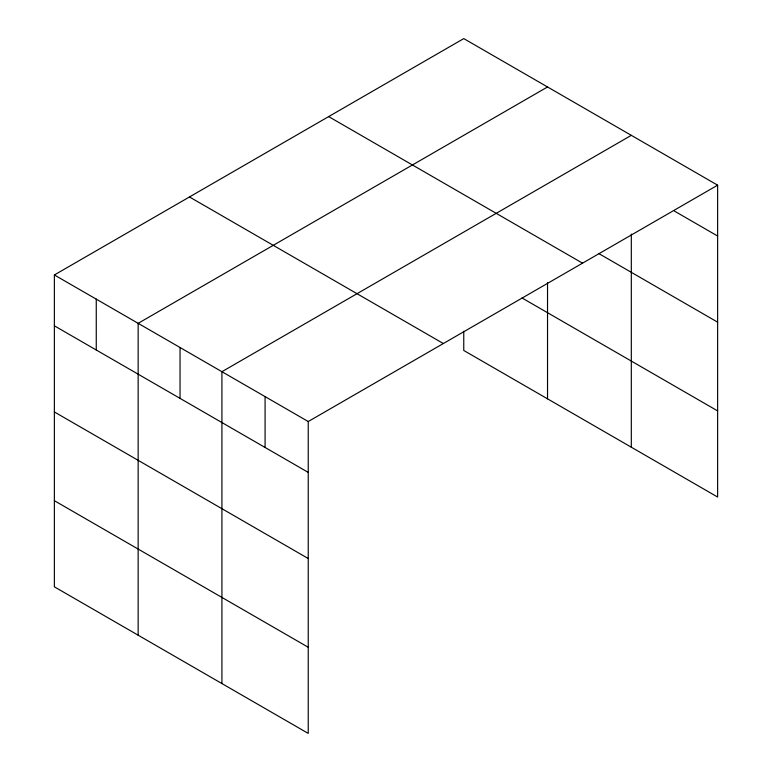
<?xml version="1.0" encoding="UTF-8"?>
<svg xmlns="http://www.w3.org/2000/svg" width="772" height="772" viewBox="0 0 772 772"><rect width="100%" height="100%" fill="white"/><g stroke="black" fill="none" stroke-linecap="round" stroke-linejoin="round"><path stroke-width="1.16" d="M54.368 274.957L308.24 421.531L308.24 733.4L54.368 586.826L54.368 274.957L463.76 38.6L717.632 185.174L717.632 497.043L463.76 350.469L463.76 331.323M547.531 86.966L138.149 323.333L138.149 635.192M631.313 135.341L221.921 371.699L221.921 683.567M308.24 421.531L717.632 185.174M674.477 211.113L717.632 236.029M598.618 253.457L717.632 322.165M328.66 116.601L582.532 263.175M521.997 297.953L717.632 410.907M189.468 196.956L443.34 343.53M54.368 325.813L308.24 472.387M54.368 411.949L308.24 558.523M54.368 500.69L308.24 647.264M631.313 234.051L631.313 447.21M547.531 282.726L547.531 398.834M265.085 396.615L265.085 447.47M180.04 347.516L180.04 398.371M96.259 299.14L96.259 349.996"/></g></svg>
